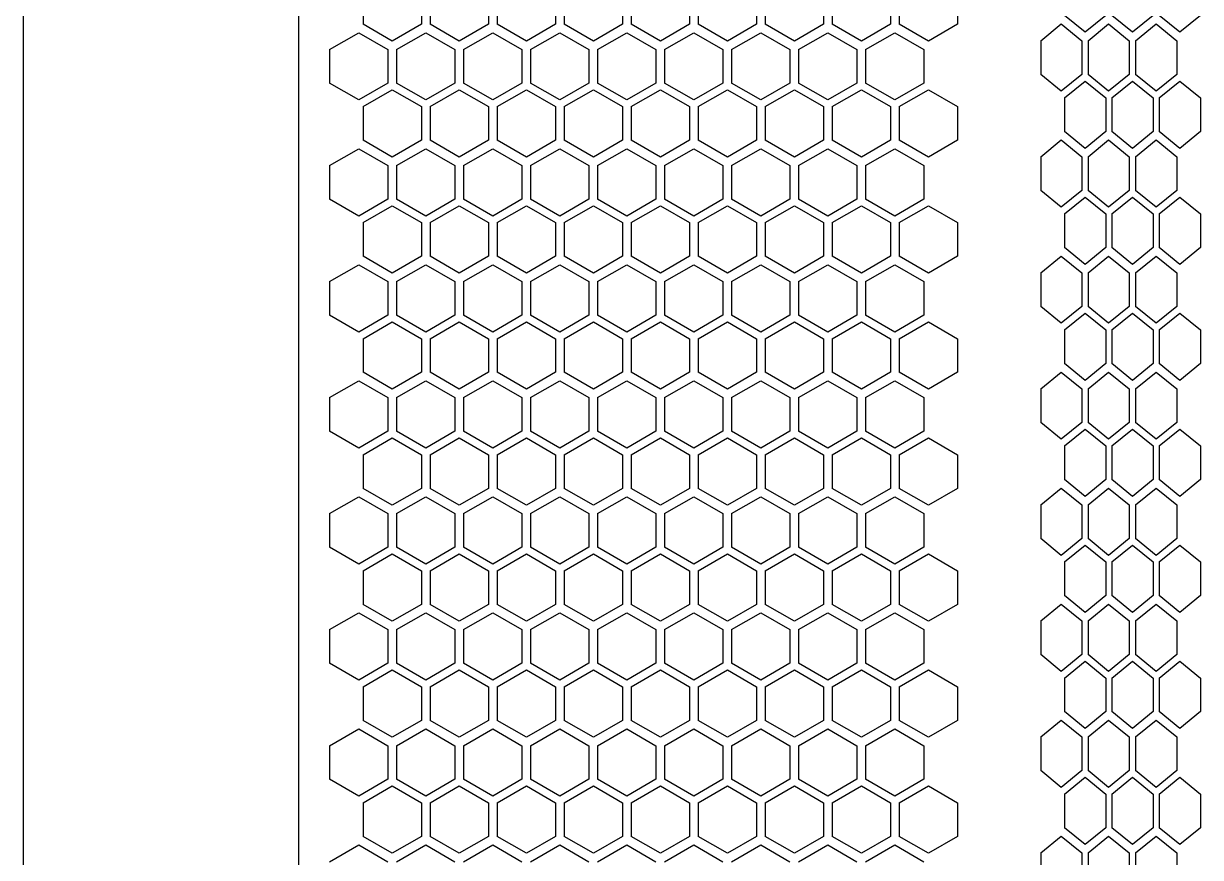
# Model space of a CAD drawing. Header units: millimetres. Extents: x 55614 to 110757, y -66981 to -47484.
# Drawn here: x 64007.6 to 64169.2, y -54743.8 to -54629.3 of the extents above; entities that cross this region are included whole.
import ezdxf

# ---------------------------------------------------------------- set-up
doc = ezdxf.new("R2010")
doc.units = ezdxf.units.MM
doc.layers.add('4215-0412-2_0', color=7, linetype='Continuous')
doc.layers.add('THICK', color=7, linetype='Continuous', lineweight=0)

# ---------------------------------------------------------------- blocks, each defined once
blk = doc.blocks.new('2-1725')
at = {"layer": '4215-0412-2_0', "color": 7, "linetype": 'Continuous'}
for p, q in [((-17041.32, -72057.27), (-17041.32, -71628.67)), ((-17079.12, -72054.27), (-17079.12, -71631.67)), ((-17032.49, -71704.5), (-17032.49, -71709.12)), ((-17024.49, -71704.5), (-17024.49, -71709.12)), ((-17023.29, -71704.5), (-17023.29, -71709.12)), ((-17015.29, -71704.5), (-17015.29, -71709.12)), ((-17014.09, -71704.5), (-17014.09, -71709.12)), ((-17006.09, -71704.5), (-17006.09, -71709.12)), ((-17004.89, -71704.5), (-17004.89, -71709.12)), ((-16996.89, -71704.5), (-16996.89, -71709.12)), ((-16995.69, -71704.5), (-16995.69, -71709.12)), ((-16987.69, -71704.5), (-16987.69, -71709.12)), ((-16986.49, -71704.5), (-16986.49, -71709.12)), ((-16978.49, -71704.5), (-16978.49, -71709.12)), ((-16977.29, -71704.5), (-16977.29, -71709.12)), ((-16969.29, -71704.5), (-16969.29, -71709.12)), ((-16968.09, -71704.5), (-16968.09, -71709.12)), ((-16960.09, -71704.5), (-16960.09, -71709.12)), ((-16958.89, -71704.5), (-16958.89, -71709.12)), ((-16950.89, -71704.5), (-16950.89, -71709.12)), ((-16933.38, -71710.23), (-16936.21, -71707.92)), ((-16930.55, -71707.92), (-16933.38, -71710.23)), ((-16926.87, -71710.23), (-16929.7, -71707.92)), ((-16924.04, -71707.92), (-16926.87, -71710.23)), ((-16920.37, -71710.23), (-16923.19, -71707.92)), ((-16917.54, -71707.92), (-16920.37, -71710.23)), ((-17037.11, -71712.59), (-17033.11, -71710.28)), ((-17033.11, -71710.28), (-17029.11, -71712.59)), ((-17028.49, -71711.43), (-17032.49, -71709.12)), ((-17024.49, -71709.12), (-17028.49, -71711.43)), ((-17027.91, -71712.59), (-17023.91, -71710.28)), ((-17023.91, -71710.28), (-17019.91, -71712.59)), ((-17019.29, -71711.43), (-17023.29, -71709.12)), ((-17015.29, -71709.12), (-17019.29, -71711.43)), ((-17018.71, -71712.59), (-17014.71, -71710.28)), ((-17014.71, -71710.28), (-17010.71, -71712.59)), ((-17010.09, -71711.43), (-17014.09, -71709.12)), ((-17006.09, -71709.12), (-17010.09, -71711.43)), ((-17009.51, -71712.59), (-17005.51, -71710.28)), ((-17005.51, -71710.28), (-17001.51, -71712.59)), ((-17000.89, -71711.43), (-17004.89, -71709.12)), ((-16996.89, -71709.12), (-17000.89, -71711.43)), ((-17000.31, -71712.59), (-16996.31, -71710.28)), ((-16996.31, -71710.28), (-16992.31, -71712.59)), ((-16991.69, -71711.43), (-16995.69, -71709.12)), ((-16987.69, -71709.12), (-16991.69, -71711.43)), ((-16991.11, -71712.59), (-16987.11, -71710.28)), ((-16987.11, -71710.28), (-16983.11, -71712.59)), ((-16982.49, -71711.43), (-16986.49, -71709.12)), ((-16978.49, -71709.12), (-16982.49, -71711.43)), ((-16981.91, -71712.59), (-16977.91, -71710.28)), ((-16977.91, -71710.28), (-16973.91, -71712.59)), ((-16973.29, -71711.43), (-16977.29, -71709.12)), ((-16969.29, -71709.12), (-16973.29, -71711.43)), ((-16972.71, -71712.59), (-16968.71, -71710.28)), ((-16968.71, -71710.28), (-16964.71, -71712.59)), ((-16964.09, -71711.43), (-16968.09, -71709.12)), ((-16960.09, -71709.12), (-16964.09, -71711.43)), ((-16963.51, -71712.59), (-16959.51, -71710.28)), ((-16959.51, -71710.28), (-16955.51, -71712.59)), ((-16954.89, -71711.43), (-16958.89, -71709.12)), ((-16950.89, -71709.12), (-16954.89, -71711.43)), ((-16939.47, -71711.39), (-16936.64, -71709.08)), ((-16936.64, -71709.08), (-16933.81, -71711.39)), ((-16932.97, -71711.39), (-16930.14, -71709.08)), ((-16930.14, -71709.08), (-16927.31, -71711.39)), ((-16926.46, -71711.39), (-16923.63, -71709.08)), ((-16923.63, -71709.08), (-16920.8, -71711.39)), ((-16939.47, -71711.39), (-16939.47, -71716.01)), ((-16933.81, -71711.39), (-16933.81, -71716.01)), ((-16932.97, -71711.39), (-16932.97, -71716.01)), ((-16927.31, -71711.39), (-16927.31, -71716.01)), ((-16926.46, -71711.39), (-16926.46, -71716.01)), ((-16920.8, -71711.39), (-16920.8, -71716.01)), ((-17037.11, -71712.59), (-17037.11, -71717.21)), ((-17029.11, -71712.59), (-17029.11, -71717.21)), ((-17027.91, -71712.59), (-17027.91, -71717.21)), ((-17019.91, -71712.59), (-17019.91, -71717.21)), ((-17018.71, -71712.59), (-17018.71, -71717.21)), ((-17010.71, -71712.59), (-17010.71, -71717.21)), ((-17009.51, -71712.59), (-17009.51, -71717.21)), ((-17001.51, -71712.59), (-17001.51, -71717.21)), ((-17000.31, -71712.59), (-17000.31, -71717.21)), ((-16992.31, -71712.59), (-16992.31, -71717.21)), ((-16991.11, -71712.59), (-16991.11, -71717.21)), ((-16983.11, -71712.59), (-16983.11, -71717.21)), ((-16981.91, -71712.59), (-16981.91, -71717.21)), ((-16973.91, -71712.59), (-16973.91, -71717.21)), ((-16972.71, -71712.59), (-16972.71, -71717.21)), ((-16964.71, -71712.59), (-16964.71, -71717.21)), ((-16963.51, -71712.59), (-16963.51, -71717.21)), ((-16955.51, -71712.59), (-16955.51, -71717.21)), ((-16936.64, -71718.32), (-16939.47, -71716.01)), ((-16933.81, -71716.01), (-16936.64, -71718.32)), ((-16936.21, -71719.23), (-16933.38, -71716.92)), ((-16933.38, -71716.92), (-16930.55, -71719.23)), ((-16930.14, -71718.32), (-16932.97, -71716.01)), ((-16927.31, -71716.01), (-16930.14, -71718.32)), ((-16929.7, -71719.23), (-16926.87, -71716.92)), ((-16926.87, -71716.92), (-16924.04, -71719.23)), ((-16923.63, -71718.32), (-16926.46, -71716.01)), ((-16920.8, -71716.01), (-16923.63, -71718.32)), ((-16923.19, -71719.23), (-16920.37, -71716.92)), ((-16920.37, -71716.92), (-16917.54, -71719.23)), ((-17033.11, -71719.52), (-17037.11, -71717.21)), ((-17029.11, -71717.21), (-17033.11, -71719.52)), ((-17032.49, -71720.43), (-17028.49, -71718.12)), ((-17028.49, -71718.12), (-17024.49, -71720.43)), ((-17023.91, -71719.52), (-17027.91, -71717.21)), ((-17019.91, -71717.21), (-17023.91, -71719.52)), ((-17023.29, -71720.43), (-17019.29, -71718.12)), ((-17019.29, -71718.12), (-17015.29, -71720.43)), ((-17014.71, -71719.52), (-17018.71, -71717.21)), ((-17010.71, -71717.21), (-17014.71, -71719.52)), ((-17014.09, -71720.43), (-17010.09, -71718.12)), ((-17010.09, -71718.12), (-17006.09, -71720.43)), ((-17005.51, -71719.52), (-17009.51, -71717.21)), ((-17001.51, -71717.21), (-17005.51, -71719.52)), ((-17004.89, -71720.43), (-17000.89, -71718.12)), ((-17000.89, -71718.12), (-16996.89, -71720.43)), ((-16996.31, -71719.52), (-17000.31, -71717.21)), ((-16992.31, -71717.21), (-16996.31, -71719.52)), ((-16995.69, -71720.43), (-16991.69, -71718.12)), ((-16991.69, -71718.12), (-16987.69, -71720.43)), ((-16987.11, -71719.52), (-16991.11, -71717.21)), ((-16983.11, -71717.21), (-16987.11, -71719.52)), ((-16986.49, -71720.43), (-16982.49, -71718.12)), ((-16982.49, -71718.12), (-16978.49, -71720.43)), ((-16977.91, -71719.52), (-16981.91, -71717.21)), ((-16973.91, -71717.21), (-16977.91, -71719.52)), ((-16977.29, -71720.43), (-16973.29, -71718.12)), ((-16973.29, -71718.12), (-16969.29, -71720.43)), ((-16968.71, -71719.52), (-16972.71, -71717.21)), ((-16964.71, -71717.21), (-16968.71, -71719.52)), ((-16968.09, -71720.43), (-16964.09, -71718.12)), ((-16964.09, -71718.12), (-16960.09, -71720.43)), ((-16959.51, -71719.52), (-16963.51, -71717.21)), ((-16955.51, -71717.21), (-16959.51, -71719.52)), ((-16958.89, -71720.43), (-16954.89, -71718.12)), ((-16954.89, -71718.12), (-16950.89, -71720.43)), ((-16936.21, -71719.23), (-16936.21, -71723.85)), ((-16930.55, -71719.23), (-16930.55, -71723.85)), ((-16929.7, -71719.23), (-16929.7, -71723.85)), ((-16924.04, -71719.23), (-16924.04, -71723.85)), ((-16923.19, -71719.23), (-16923.19, -71723.85)), ((-16917.54, -71719.23), (-16917.54, -71723.85)), ((-17032.49, -71720.43), (-17032.49, -71725.05)), ((-17024.49, -71720.43), (-17024.49, -71725.05)), ((-17023.29, -71720.43), (-17023.29, -71725.05)), ((-17015.29, -71720.43), (-17015.29, -71725.05)), ((-17014.09, -71720.43), (-17014.09, -71725.05)), ((-17006.09, -71720.43), (-17006.09, -71725.05)), ((-17004.89, -71720.43), (-17004.89, -71725.05)), ((-16996.89, -71720.43), (-16996.89, -71725.05)), ((-16995.69, -71720.43), (-16995.69, -71725.05)), ((-16987.69, -71720.43), (-16987.69, -71725.05)), ((-16986.49, -71720.43), (-16986.49, -71725.05)), ((-16978.49, -71720.43), (-16978.49, -71725.05)), ((-16977.29, -71720.43), (-16977.29, -71725.05)), ((-16969.29, -71720.43), (-16969.29, -71725.05)), ((-16968.09, -71720.43), (-16968.09, -71725.05)), ((-16960.09, -71720.43), (-16960.09, -71725.05)), ((-16958.89, -71720.43), (-16958.89, -71725.05)), ((-16950.89, -71720.43), (-16950.89, -71725.05)), ((-17028.49, -71727.36), (-17032.49, -71725.05)), ((-17024.49, -71725.05), (-17028.49, -71727.36)), ((-17019.29, -71727.36), (-17023.29, -71725.05)), ((-17015.29, -71725.05), (-17019.29, -71727.36)), ((-17010.09, -71727.36), (-17014.09, -71725.05)), ((-17006.09, -71725.05), (-17010.09, -71727.36)), ((-17000.89, -71727.36), (-17004.89, -71725.05)), ((-16996.89, -71725.05), (-17000.89, -71727.36)), ((-16991.69, -71727.36), (-16995.69, -71725.05)), ((-16987.69, -71725.05), (-16991.69, -71727.36)), ((-16982.49, -71727.36), (-16986.49, -71725.05)), ((-16978.49, -71725.05), (-16982.49, -71727.36)), ((-16973.29, -71727.36), (-16977.29, -71725.05)), ((-16969.29, -71725.05), (-16973.29, -71727.36)), ((-16964.09, -71727.36), (-16968.09, -71725.05)), ((-16960.09, -71725.05), (-16964.09, -71727.36)), ((-16954.89, -71727.36), (-16958.89, -71725.05)), ((-16950.89, -71725.05), (-16954.89, -71727.36)), ((-16939.47, -71727.32), (-16936.64, -71725.01)), ((-16936.64, -71725.01), (-16933.81, -71727.32)), ((-16933.38, -71726.16), (-16936.21, -71723.85)), ((-16930.55, -71723.85), (-16933.38, -71726.16)), ((-16932.97, -71727.32), (-16930.14, -71725.01)), ((-16930.14, -71725.01), (-16927.31, -71727.32)), ((-16926.87, -71726.16), (-16929.7, -71723.85)), ((-16924.04, -71723.85), (-16926.87, -71726.16)), ((-16926.46, -71727.32), (-16923.63, -71725.01)), ((-16923.63, -71725.01), (-16920.8, -71727.32)), ((-16920.37, -71726.16), (-16923.19, -71723.85)), ((-16917.54, -71723.85), (-16920.37, -71726.16)), ((-17037.11, -71728.52), (-17033.11, -71726.21)), ((-17033.11, -71726.21), (-17029.11, -71728.52)), ((-17027.91, -71728.52), (-17023.91, -71726.21)), ((-17023.91, -71726.21), (-17019.91, -71728.52)), ((-17018.71, -71728.52), (-17014.71, -71726.21)), ((-17014.71, -71726.21), (-17010.71, -71728.52)), ((-17009.51, -71728.52), (-17005.51, -71726.21)), ((-17005.51, -71726.21), (-17001.51, -71728.52)), ((-17000.31, -71728.52), (-16996.31, -71726.21)), ((-16996.31, -71726.21), (-16992.31, -71728.52)), ((-16991.11, -71728.52), (-16987.11, -71726.21)), ((-16987.11, -71726.21), (-16983.11, -71728.52)), ((-16981.91, -71728.52), (-16977.91, -71726.21)), ((-16977.91, -71726.21), (-16973.91, -71728.52)), ((-16972.71, -71728.52), (-16968.71, -71726.21)), ((-16968.71, -71726.21), (-16964.71, -71728.52)), ((-16963.51, -71728.52), (-16959.51, -71726.21)), ((-16959.51, -71726.21), (-16955.51, -71728.52)), ((-16939.47, -71727.32), (-16939.47, -71731.94)), ((-16933.81, -71727.32), (-16933.81, -71731.94)), ((-16932.97, -71727.32), (-16932.97, -71731.94)), ((-16927.31, -71727.32), (-16927.31, -71731.94)), ((-16926.46, -71727.32), (-16926.46, -71731.94)), ((-16920.8, -71727.32), (-16920.8, -71731.94)), ((-17037.11, -71728.52), (-17037.11, -71733.14)), ((-17029.11, -71728.52), (-17029.11, -71733.14)), ((-17027.91, -71728.52), (-17027.91, -71733.14)), ((-17019.91, -71728.52), (-17019.91, -71733.14)), ((-17018.71, -71728.52), (-17018.71, -71733.14)), ((-17010.71, -71728.52), (-17010.71, -71733.14)), ((-17009.51, -71728.52), (-17009.51, -71733.14)), ((-17001.51, -71728.52), (-17001.51, -71733.14)), ((-17000.31, -71728.52), (-17000.31, -71733.14)), ((-16992.31, -71728.52), (-16992.31, -71733.14)), ((-16991.11, -71728.52), (-16991.11, -71733.14)), ((-16983.11, -71728.52), (-16983.11, -71733.14)), ((-16981.91, -71728.52), (-16981.91, -71733.14)), ((-16973.91, -71728.52), (-16973.91, -71733.14)), ((-16972.71, -71728.52), (-16972.71, -71733.14)), ((-16964.71, -71728.52), (-16964.71, -71733.14)), ((-16963.51, -71728.52), (-16963.51, -71733.14)), ((-16955.51, -71728.52), (-16955.51, -71733.14)), ((-17033.11, -71735.45), (-17037.11, -71733.14)), ((-17029.11, -71733.14), (-17033.11, -71735.45)), ((-17023.91, -71735.45), (-17027.91, -71733.14)), ((-17019.91, -71733.14), (-17023.91, -71735.45)), ((-17014.71, -71735.45), (-17018.71, -71733.14)), ((-17010.71, -71733.14), (-17014.71, -71735.45)), ((-17005.51, -71735.45), (-17009.51, -71733.14)), ((-17001.51, -71733.14), (-17005.51, -71735.45)), ((-16996.31, -71735.45), (-17000.31, -71733.14)), ((-16992.31, -71733.14), (-16996.31, -71735.45)), ((-16987.11, -71735.45), (-16991.11, -71733.14)), ((-16983.11, -71733.14), (-16987.11, -71735.45)), ((-16977.91, -71735.45), (-16981.91, -71733.14)), ((-16973.91, -71733.14), (-16977.91, -71735.45)), ((-16968.71, -71735.45), (-16972.71, -71733.14)), ((-16964.71, -71733.14), (-16968.71, -71735.45)), ((-16959.51, -71735.45), (-16963.51, -71733.14)), ((-16955.51, -71733.14), (-16959.51, -71735.45)), ((-16936.64, -71734.25), (-16939.47, -71731.94)), ((-16933.81, -71731.94), (-16936.64, -71734.25)), ((-16936.21, -71735.16), (-16933.38, -71732.85)), ((-16933.38, -71732.85), (-16930.55, -71735.16)), ((-16930.14, -71734.25), (-16932.97, -71731.94)), ((-16927.31, -71731.94), (-16930.14, -71734.25)), ((-16929.7, -71735.16), (-16926.87, -71732.85)), ((-16926.87, -71732.85), (-16924.04, -71735.16)), ((-16923.63, -71734.25), (-16926.46, -71731.94)), ((-16920.8, -71731.94), (-16923.63, -71734.25)), ((-16923.19, -71735.16), (-16920.37, -71732.85)), ((-16920.37, -71732.85), (-16917.54, -71735.16)), ((-17032.49, -71736.36), (-17028.49, -71734.05)), ((-17028.49, -71734.05), (-17024.49, -71736.36)), ((-17023.29, -71736.36), (-17019.29, -71734.05)), ((-17019.29, -71734.05), (-17015.29, -71736.36)), ((-17014.09, -71736.36), (-17010.09, -71734.05)), ((-17010.09, -71734.05), (-17006.09, -71736.36)), ((-17004.89, -71736.36), (-17000.89, -71734.05)), ((-17000.89, -71734.05), (-16996.89, -71736.36)), ((-16995.69, -71736.36), (-16991.69, -71734.05)), ((-16991.69, -71734.05), (-16987.69, -71736.36)), ((-16986.49, -71736.36), (-16982.49, -71734.05)), ((-16982.49, -71734.05), (-16978.49, -71736.36)), ((-16977.29, -71736.36), (-16973.29, -71734.05)), ((-16973.29, -71734.05), (-16969.29, -71736.36)), ((-16968.09, -71736.36), (-16964.09, -71734.05)), ((-16964.09, -71734.05), (-16960.09, -71736.36)), ((-16958.89, -71736.36), (-16954.89, -71734.05)), ((-16954.89, -71734.05), (-16950.89, -71736.36)), ((-17032.49, -71736.36), (-17032.49, -71740.98)), ((-17024.49, -71736.36), (-17024.49, -71740.98)), ((-17023.29, -71736.36), (-17023.29, -71740.98)), ((-17015.29, -71736.36), (-17015.29, -71740.98)), ((-17014.09, -71736.36), (-17014.09, -71740.98)), ((-17006.09, -71736.36), (-17006.09, -71740.98)), ((-17004.89, -71736.36), (-17004.89, -71740.98)), ((-16996.89, -71736.36), (-16996.89, -71740.98)), ((-16995.69, -71736.36), (-16995.69, -71740.98)), ((-16987.69, -71736.36), (-16987.69, -71740.98)), ((-16986.49, -71736.36), (-16986.49, -71740.98)), ((-16978.49, -71736.36), (-16978.49, -71740.98)), ((-16977.29, -71736.36), (-16977.29, -71740.98)), ((-16969.29, -71736.36), (-16969.29, -71740.98)), ((-16968.09, -71736.36), (-16968.09, -71740.98)), ((-16960.09, -71736.36), (-16960.09, -71740.98)), ((-16958.89, -71736.36), (-16958.89, -71740.98)), ((-16950.89, -71736.36), (-16950.89, -71740.98)), ((-16936.21, -71735.16), (-16936.21, -71739.78)), ((-16930.55, -71735.16), (-16930.55, -71739.78)), ((-16929.7, -71735.16), (-16929.7, -71739.78)), ((-16924.04, -71735.16), (-16924.04, -71739.78)), ((-16923.19, -71735.16), (-16923.19, -71739.78)), ((-16917.54, -71735.16), (-16917.54, -71739.78)), ((-17028.49, -71743.29), (-17032.49, -71740.98)), ((-17024.49, -71740.98), (-17028.49, -71743.29)), ((-17019.29, -71743.29), (-17023.29, -71740.98)), ((-17015.29, -71740.98), (-17019.29, -71743.29)), ((-17010.09, -71743.29), (-17014.09, -71740.98)), ((-17006.09, -71740.98), (-17010.09, -71743.29)), ((-17000.89, -71743.29), (-17004.89, -71740.98)), ((-16996.89, -71740.98), (-17000.89, -71743.29)), ((-16991.69, -71743.29), (-16995.69, -71740.98)), ((-16987.69, -71740.98), (-16991.69, -71743.29)), ((-16982.49, -71743.29), (-16986.49, -71740.98)), ((-16978.49, -71740.98), (-16982.49, -71743.29)), ((-16973.29, -71743.29), (-16977.29, -71740.98)), ((-16969.29, -71740.98), (-16973.29, -71743.29)), ((-16964.09, -71743.29), (-16968.09, -71740.98)), ((-16960.09, -71740.98), (-16964.09, -71743.29)), ((-16954.89, -71743.29), (-16958.89, -71740.98)), ((-16950.89, -71740.98), (-16954.89, -71743.29)), ((-16939.47, -71743.25), (-16936.64, -71740.94)), ((-16936.64, -71740.94), (-16933.81, -71743.25)), ((-16933.38, -71742.09), (-16936.21, -71739.78)), ((-16930.55, -71739.78), (-16933.38, -71742.09)), ((-16932.97, -71743.25), (-16930.14, -71740.94)), ((-16930.14, -71740.94), (-16927.31, -71743.25)), ((-16926.87, -71742.09), (-16929.7, -71739.78)), ((-16924.04, -71739.78), (-16926.87, -71742.09)), ((-16926.46, -71743.25), (-16923.63, -71740.94)), ((-16923.63, -71740.94), (-16920.8, -71743.25)), ((-16920.37, -71742.09), (-16923.19, -71739.78)), ((-16917.54, -71739.78), (-16920.37, -71742.09)), ((-17037.11, -71744.45), (-17033.11, -71742.14)), ((-17033.11, -71742.14), (-17029.11, -71744.45)), ((-17027.91, -71744.45), (-17023.91, -71742.14)), ((-17023.91, -71742.14), (-17019.91, -71744.45)), ((-17018.71, -71744.45), (-17014.71, -71742.14)), ((-17014.71, -71742.14), (-17010.71, -71744.45)), ((-17009.51, -71744.45), (-17005.51, -71742.14)), ((-17005.51, -71742.14), (-17001.51, -71744.45)), ((-17000.31, -71744.45), (-16996.31, -71742.14)), ((-16996.31, -71742.14), (-16992.31, -71744.45)), ((-16991.11, -71744.45), (-16987.11, -71742.14)), ((-16987.11, -71742.14), (-16983.11, -71744.45)), ((-16981.91, -71744.45), (-16977.91, -71742.14)), ((-16977.91, -71742.14), (-16973.91, -71744.45)), ((-16972.71, -71744.45), (-16968.71, -71742.14)), ((-16968.71, -71742.14), (-16964.71, -71744.45)), ((-16963.51, -71744.45), (-16959.51, -71742.14)), ((-16959.51, -71742.14), (-16955.51, -71744.45)), ((-17037.11, -71744.45), (-17037.11, -71749.07)), ((-17029.11, -71744.45), (-17029.11, -71749.07)), ((-17027.91, -71744.45), (-17027.91, -71749.07)), ((-17019.91, -71744.45), (-17019.91, -71749.07)), ((-17018.71, -71744.45), (-17018.71, -71749.07)), ((-17010.71, -71744.45), (-17010.71, -71749.07)), ((-17009.51, -71744.45), (-17009.51, -71749.07)), ((-17001.51, -71744.45), (-17001.51, -71749.07)), ((-17000.31, -71744.45), (-17000.31, -71749.07)), ((-16992.31, -71744.45), (-16992.31, -71749.07)), ((-16991.11, -71744.45), (-16991.11, -71749.07)), ((-16983.11, -71744.45), (-16983.11, -71749.07)), ((-16981.91, -71744.45), (-16981.91, -71749.07)), ((-16973.91, -71744.45), (-16973.91, -71749.07)), ((-16972.71, -71744.45), (-16972.71, -71749.07)), ((-16964.71, -71744.45), (-16964.71, -71749.07)), ((-16963.51, -71744.45), (-16963.51, -71749.07)), ((-16955.51, -71744.45), (-16955.51, -71749.07)), ((-16939.47, -71743.25), (-16939.47, -71747.87)), ((-16933.81, -71743.25), (-16933.81, -71747.87)), ((-16932.97, -71743.25), (-16932.97, -71747.87)), ((-16927.31, -71743.25), (-16927.31, -71747.87)), ((-16926.46, -71743.25), (-16926.46, -71747.87)), ((-16920.8, -71743.25), (-16920.8, -71747.87)), ((-17033.11, -71751.38), (-17037.11, -71749.07)), ((-17029.11, -71749.07), (-17033.11, -71751.38)), ((-17023.91, -71751.38), (-17027.91, -71749.07)), ((-17019.91, -71749.07), (-17023.91, -71751.38)), ((-17014.71, -71751.38), (-17018.71, -71749.07)), ((-17010.71, -71749.07), (-17014.71, -71751.38)), ((-17005.51, -71751.38), (-17009.51, -71749.07)), ((-17001.51, -71749.07), (-17005.51, -71751.38)), ((-16996.31, -71751.38), (-17000.31, -71749.07)), ((-16992.31, -71749.07), (-16996.31, -71751.38)), ((-16987.11, -71751.38), (-16991.11, -71749.07)), ((-16983.11, -71749.07), (-16987.11, -71751.38)), ((-16977.91, -71751.38), (-16981.91, -71749.07)), ((-16973.91, -71749.07), (-16977.91, -71751.38)), ((-16968.71, -71751.38), (-16972.71, -71749.07)), ((-16964.71, -71749.07), (-16968.71, -71751.38)), ((-16959.51, -71751.38), (-16963.51, -71749.07)), ((-16955.51, -71749.07), (-16959.51, -71751.38)), ((-16936.64, -71750.18), (-16939.47, -71747.87)), ((-16933.81, -71747.87), (-16936.64, -71750.18)), ((-16936.21, -71751.09), (-16933.38, -71748.78)), ((-16933.38, -71748.78), (-16930.55, -71751.09)), ((-16930.14, -71750.18), (-16932.97, -71747.87)), ((-16927.31, -71747.87), (-16930.14, -71750.18)), ((-16929.7, -71751.09), (-16926.87, -71748.78)), ((-16926.87, -71748.78), (-16924.04, -71751.09)), ((-16923.63, -71750.18), (-16926.46, -71747.87)), ((-16920.8, -71747.87), (-16923.63, -71750.18)), ((-16923.19, -71751.09), (-16920.37, -71748.78)), ((-16920.37, -71748.78), (-16917.54, -71751.09)), ((-17032.49, -71752.29), (-17028.49, -71749.98)), ((-17028.49, -71749.98), (-17024.49, -71752.29)), ((-17023.29, -71752.29), (-17019.29, -71749.98)), ((-17019.29, -71749.98), (-17015.29, -71752.29)), ((-17014.09, -71752.29), (-17010.09, -71749.98)), ((-17010.09, -71749.98), (-17006.09, -71752.29)), ((-17004.89, -71752.29), (-17000.89, -71749.98)), ((-17000.89, -71749.98), (-16996.89, -71752.29)), ((-16995.69, -71752.29), (-16991.69, -71749.98)), ((-16991.69, -71749.98), (-16987.69, -71752.29)), ((-16986.49, -71752.29), (-16982.49, -71749.98)), ((-16982.49, -71749.98), (-16978.49, -71752.29)), ((-16977.29, -71752.29), (-16973.29, -71749.98)), ((-16973.29, -71749.98), (-16969.29, -71752.29)), ((-16968.09, -71752.29), (-16964.09, -71749.98)), ((-16964.09, -71749.98), (-16960.09, -71752.29)), ((-16958.89, -71752.29), (-16954.89, -71749.98)), ((-16954.89, -71749.98), (-16950.89, -71752.29)), ((-17032.49, -71752.29), (-17032.49, -71756.91)), ((-17024.49, -71752.29), (-17024.49, -71756.91)), ((-17023.29, -71752.29), (-17023.29, -71756.91)), ((-17015.29, -71752.29), (-17015.29, -71756.91)), ((-17014.09, -71752.29), (-17014.09, -71756.91)), ((-17006.09, -71752.29), (-17006.09, -71756.91)), ((-17004.89, -71752.29), (-17004.89, -71756.91)), ((-16996.89, -71752.29), (-16996.89, -71756.91)), ((-16995.69, -71752.29), (-16995.69, -71756.91)), ((-16987.69, -71752.29), (-16987.69, -71756.91)), ((-16986.49, -71752.29), (-16986.49, -71756.91)), ((-16978.49, -71752.29), (-16978.49, -71756.91)), ((-16977.29, -71752.29), (-16977.29, -71756.91)), ((-16969.29, -71752.29), (-16969.29, -71756.91)), ((-16968.09, -71752.29), (-16968.09, -71756.91)), ((-16960.09, -71752.29), (-16960.09, -71756.91)), ((-16958.89, -71752.29), (-16958.89, -71756.91)), ((-16950.89, -71752.29), (-16950.89, -71756.91)), ((-16936.21, -71751.09), (-16936.21, -71755.71)), ((-16930.55, -71751.09), (-16930.55, -71755.71)), ((-16929.7, -71751.09), (-16929.7, -71755.71)), ((-16924.04, -71751.09), (-16924.04, -71755.71)), ((-16923.19, -71751.09), (-16923.19, -71755.71)), ((-16917.54, -71751.09), (-16917.54, -71755.71)), ((-16933.38, -71758.02), (-16936.21, -71755.71)), ((-16930.55, -71755.71), (-16933.38, -71758.02)), ((-16926.87, -71758.02), (-16929.7, -71755.71)), ((-16924.04, -71755.71), (-16926.87, -71758.02)), ((-16920.37, -71758.02), (-16923.19, -71755.71)), ((-16917.54, -71755.71), (-16920.37, -71758.02)), ((-17028.49, -71759.22), (-17032.49, -71756.91)), ((-17024.49, -71756.91), (-17028.49, -71759.22)), ((-17019.29, -71759.22), (-17023.29, -71756.91)), ((-17015.29, -71756.91), (-17019.29, -71759.22)), ((-17010.09, -71759.22), (-17014.09, -71756.91)), ((-17006.09, -71756.91), (-17010.09, -71759.22)), ((-17000.89, -71759.22), (-17004.89, -71756.91)), ((-16996.89, -71756.91), (-17000.89, -71759.22)), ((-16991.69, -71759.22), (-16995.69, -71756.91)), ((-16987.69, -71756.91), (-16991.69, -71759.22)), ((-16982.49, -71759.22), (-16986.49, -71756.91)), ((-16978.49, -71756.91), (-16982.49, -71759.22)), ((-16973.29, -71759.22), (-16977.29, -71756.91)), ((-16969.29, -71756.91), (-16973.29, -71759.22)), ((-16964.09, -71759.22), (-16968.09, -71756.91)), ((-16960.09, -71756.91), (-16964.09, -71759.22)), ((-16954.89, -71759.22), (-16958.89, -71756.91)), ((-16950.89, -71756.91), (-16954.89, -71759.22)), ((-16939.47, -71759.18), (-16936.64, -71756.87)), ((-16936.64, -71756.87), (-16933.81, -71759.18)), ((-16932.97, -71759.18), (-16930.14, -71756.87)), ((-16930.14, -71756.87), (-16927.31, -71759.18)), ((-16926.46, -71759.18), (-16923.63, -71756.87)), ((-16923.63, -71756.87), (-16920.8, -71759.18)), ((-17037.11, -71760.38), (-17033.11, -71758.07)), ((-17033.11, -71758.07), (-17029.11, -71760.38)), ((-17027.91, -71760.38), (-17023.91, -71758.07)), ((-17023.91, -71758.07), (-17019.91, -71760.38)), ((-17018.71, -71760.38), (-17014.71, -71758.07)), ((-17014.71, -71758.07), (-17010.71, -71760.38)), ((-17009.51, -71760.38), (-17005.51, -71758.07)), ((-17005.51, -71758.07), (-17001.51, -71760.38)), ((-17000.31, -71760.38), (-16996.31, -71758.07)), ((-16996.31, -71758.07), (-16992.31, -71760.38)), ((-16991.11, -71760.38), (-16987.11, -71758.07)), ((-16987.11, -71758.07), (-16983.11, -71760.38)), ((-16981.91, -71760.38), (-16977.91, -71758.07)), ((-16977.91, -71758.07), (-16973.91, -71760.38)), ((-16972.71, -71760.38), (-16968.71, -71758.07)), ((-16968.71, -71758.07), (-16964.71, -71760.38)), ((-16963.51, -71760.38), (-16959.51, -71758.07)), ((-16959.51, -71758.07), (-16955.51, -71760.38)), ((-17037.11, -71760.38), (-17037.11, -71765)), ((-17029.11, -71760.38), (-17029.11, -71765)), ((-17027.91, -71760.38), (-17027.91, -71765)), ((-17019.91, -71760.38), (-17019.91, -71765)), ((-17018.71, -71760.38), (-17018.71, -71765)), ((-17010.71, -71760.38), (-17010.71, -71765)), ((-17009.51, -71760.38), (-17009.51, -71765)), ((-17001.51, -71760.38), (-17001.51, -71765)), ((-17000.31, -71760.38), (-17000.31, -71765)), ((-16992.31, -71760.38), (-16992.31, -71765)), ((-16991.11, -71760.38), (-16991.11, -71765)), ((-16983.11, -71760.38), (-16983.11, -71765)), ((-16981.91, -71760.38), (-16981.91, -71765)), ((-16973.91, -71760.38), (-16973.91, -71765)), ((-16972.71, -71760.38), (-16972.71, -71765)), ((-16964.71, -71760.38), (-16964.71, -71765)), ((-16963.51, -71760.38), (-16963.51, -71765)), ((-16955.51, -71760.38), (-16955.51, -71765)), ((-16939.47, -71759.18), (-16939.47, -71763.8)), ((-16933.81, -71759.18), (-16933.81, -71763.8)), ((-16932.97, -71759.18), (-16932.97, -71763.8)), ((-16927.31, -71759.18), (-16927.31, -71763.8)), ((-16926.46, -71759.18), (-16926.46, -71763.8)), ((-16920.8, -71759.18), (-16920.8, -71763.8)), ((-16936.64, -71766.11), (-16939.47, -71763.8)), ((-16933.81, -71763.8), (-16936.64, -71766.11)), ((-16930.14, -71766.11), (-16932.97, -71763.8)), ((-16927.31, -71763.8), (-16930.14, -71766.11)), ((-16923.63, -71766.11), (-16926.46, -71763.8)), ((-16920.8, -71763.8), (-16923.63, -71766.11)), ((-17033.11, -71767.31), (-17037.11, -71765)), ((-17029.11, -71765), (-17033.11, -71767.31)), ((-17023.91, -71767.31), (-17027.91, -71765)), ((-17019.91, -71765), (-17023.91, -71767.31)), ((-17014.71, -71767.31), (-17018.71, -71765)), ((-17010.71, -71765), (-17014.71, -71767.31)), ((-17005.51, -71767.31), (-17009.51, -71765)), ((-17001.51, -71765), (-17005.51, -71767.31)), ((-16996.31, -71767.31), (-17000.31, -71765)), ((-16992.31, -71765), (-16996.31, -71767.31)), ((-16987.11, -71767.31), (-16991.11, -71765)), ((-16983.11, -71765), (-16987.11, -71767.31)), ((-16977.91, -71767.31), (-16981.91, -71765)), ((-16973.91, -71765), (-16977.91, -71767.31)), ((-16968.71, -71767.31), (-16972.71, -71765)), ((-16964.71, -71765), (-16968.71, -71767.31)), ((-16959.51, -71767.31), (-16963.51, -71765)), ((-16955.51, -71765), (-16959.51, -71767.31)), ((-16936.21, -71767.02), (-16933.38, -71764.71)), ((-16933.38, -71764.71), (-16930.55, -71767.02)), ((-16929.7, -71767.02), (-16926.87, -71764.71)), ((-16926.87, -71764.71), (-16924.04, -71767.02)), ((-16923.19, -71767.02), (-16920.37, -71764.71)), ((-16920.37, -71764.71), (-16917.54, -71767.02)), ((-17032.49, -71768.22), (-17028.49, -71765.91)), ((-17028.49, -71765.91), (-17024.49, -71768.22)), ((-17023.29, -71768.22), (-17019.29, -71765.91)), ((-17019.29, -71765.91), (-17015.29, -71768.22)), ((-17014.09, -71768.22), (-17010.09, -71765.91)), ((-17010.09, -71765.91), (-17006.09, -71768.22)), ((-17004.89, -71768.22), (-17000.89, -71765.91)), ((-17000.89, -71765.91), (-16996.89, -71768.22)), ((-16995.69, -71768.22), (-16991.69, -71765.91)), ((-16991.69, -71765.91), (-16987.69, -71768.22)), ((-16986.49, -71768.22), (-16982.49, -71765.91)), ((-16982.49, -71765.91), (-16978.49, -71768.22)), ((-16977.29, -71768.22), (-16973.29, -71765.91)), ((-16973.29, -71765.91), (-16969.29, -71768.22)), ((-16968.09, -71768.22), (-16964.09, -71765.91)), ((-16964.09, -71765.91), (-16960.09, -71768.22)), ((-16958.89, -71768.22), (-16954.89, -71765.91)), ((-16954.89, -71765.91), (-16950.89, -71768.22)), ((-16936.21, -71767.02), (-16936.21, -71771.64)), ((-16930.55, -71767.02), (-16930.55, -71771.64)), ((-16929.7, -71767.02), (-16929.7, -71771.64)), ((-16924.04, -71767.02), (-16924.04, -71771.64)), ((-16923.19, -71767.02), (-16923.19, -71771.64)), ((-16917.54, -71767.02), (-16917.54, -71771.64)), ((-17032.49, -71768.22), (-17032.49, -71772.84)), ((-17024.49, -71768.22), (-17024.49, -71772.84)), ((-17023.29, -71768.22), (-17023.29, -71772.84)), ((-17015.29, -71768.22), (-17015.29, -71772.84)), ((-17014.09, -71768.22), (-17014.09, -71772.84)), ((-17006.09, -71768.22), (-17006.09, -71772.84)), ((-17004.89, -71768.22), (-17004.89, -71772.84)), ((-16996.89, -71768.22), (-16996.89, -71772.84)), ((-16995.69, -71768.22), (-16995.69, -71772.84)), ((-16987.69, -71768.22), (-16987.69, -71772.84)), ((-16986.49, -71768.22), (-16986.49, -71772.84)), ((-16978.49, -71768.22), (-16978.49, -71772.84)), ((-16977.29, -71768.22), (-16977.29, -71772.84)), ((-16969.29, -71768.22), (-16969.29, -71772.84)), ((-16968.09, -71768.22), (-16968.09, -71772.84)), ((-16960.09, -71768.22), (-16960.09, -71772.84)), ((-16958.89, -71768.22), (-16958.89, -71772.84)), ((-16950.89, -71768.22), (-16950.89, -71772.84)), ((-16933.38, -71773.95), (-16936.21, -71771.64)), ((-16930.55, -71771.64), (-16933.38, -71773.95)), ((-16926.87, -71773.95), (-16929.7, -71771.64)), ((-16924.04, -71771.64), (-16926.87, -71773.95)), ((-16920.37, -71773.95), (-16923.19, -71771.64)), ((-16917.54, -71771.64), (-16920.37, -71773.95)), ((-17028.49, -71775.15), (-17032.49, -71772.84)), ((-17024.49, -71772.84), (-17028.49, -71775.15)), ((-17019.29, -71775.15), (-17023.29, -71772.84)), ((-17015.29, -71772.84), (-17019.29, -71775.15)), ((-17010.09, -71775.15), (-17014.09, -71772.84)), ((-17006.09, -71772.84), (-17010.09, -71775.15)), ((-17000.89, -71775.15), (-17004.89, -71772.84)), ((-16996.89, -71772.84), (-17000.89, -71775.15)), ((-16991.69, -71775.15), (-16995.69, -71772.84)), ((-16987.69, -71772.84), (-16991.69, -71775.15)), ((-16982.49, -71775.15), (-16986.49, -71772.84)), ((-16978.49, -71772.84), (-16982.49, -71775.15)), ((-16973.29, -71775.15), (-16977.29, -71772.84)), ((-16969.29, -71772.84), (-16973.29, -71775.15)), ((-16964.09, -71775.15), (-16968.09, -71772.84)), ((-16960.09, -71772.84), (-16964.09, -71775.15)), ((-16954.89, -71775.15), (-16958.89, -71772.84)), ((-16950.89, -71772.84), (-16954.89, -71775.15)), ((-16939.47, -71775.11), (-16936.64, -71772.8)), ((-16936.64, -71772.8), (-16933.81, -71775.11)), ((-16932.97, -71775.11), (-16930.14, -71772.8)), ((-16930.14, -71772.8), (-16927.31, -71775.11)), ((-16926.46, -71775.11), (-16923.63, -71772.8)), ((-16923.63, -71772.8), (-16920.8, -71775.11)), ((-17037.11, -71776.31), (-17033.11, -71774)), ((-17033.11, -71774), (-17029.11, -71776.31)), ((-17027.91, -71776.31), (-17023.91, -71774)), ((-17023.91, -71774), (-17019.91, -71776.31)), ((-17018.71, -71776.31), (-17014.71, -71774)), ((-17014.71, -71774), (-17010.71, -71776.31)), ((-17009.51, -71776.31), (-17005.51, -71774)), ((-17005.51, -71774), (-17001.51, -71776.31)), ((-17000.31, -71776.31), (-16996.31, -71774)), ((-16996.31, -71774), (-16992.31, -71776.31)), ((-16991.11, -71776.31), (-16987.11, -71774)), ((-16987.11, -71774), (-16983.11, -71776.31)), ((-16981.91, -71776.31), (-16977.91, -71774)), ((-16977.91, -71774), (-16973.91, -71776.31)), ((-16972.71, -71776.31), (-16968.71, -71774)), ((-16968.71, -71774), (-16964.71, -71776.31)), ((-16963.51, -71776.31), (-16959.51, -71774)), ((-16959.51, -71774), (-16955.51, -71776.31)), ((-16939.47, -71775.11), (-16939.47, -71779.73)), ((-16933.81, -71775.11), (-16933.81, -71779.73)), ((-16932.97, -71775.11), (-16932.97, -71779.73)), ((-16927.31, -71775.11), (-16927.31, -71779.73)), ((-16926.46, -71775.11), (-16926.46, -71779.73)), ((-16920.8, -71775.11), (-16920.8, -71779.73)), ((-17037.11, -71776.31), (-17037.11, -71780.93)), ((-17029.11, -71776.31), (-17029.11, -71780.93)), ((-17027.91, -71776.31), (-17027.91, -71780.93)), ((-17019.91, -71776.31), (-17019.91, -71780.93)), ((-17018.71, -71776.31), (-17018.71, -71780.93)), ((-17010.71, -71776.31), (-17010.71, -71780.93)), ((-17009.51, -71776.31), (-17009.51, -71780.93)), ((-17001.51, -71776.31), (-17001.51, -71780.93)), ((-17000.31, -71776.31), (-17000.31, -71780.93)), ((-16992.31, -71776.31), (-16992.31, -71780.93)), ((-16991.11, -71776.31), (-16991.11, -71780.93)), ((-16983.11, -71776.31), (-16983.11, -71780.93)), ((-16981.91, -71776.31), (-16981.91, -71780.93)), ((-16973.91, -71776.31), (-16973.91, -71780.93)), ((-16972.71, -71776.31), (-16972.71, -71780.93)), ((-16964.71, -71776.31), (-16964.71, -71780.93)), ((-16963.51, -71776.31), (-16963.51, -71780.93)), ((-16955.51, -71776.31), (-16955.51, -71780.93)), ((-16936.64, -71782.04), (-16939.47, -71779.73)), ((-16933.81, -71779.73), (-16936.64, -71782.04)), ((-16930.14, -71782.04), (-16932.97, -71779.73)), ((-16927.31, -71779.73), (-16930.14, -71782.04)), ((-16923.63, -71782.04), (-16926.46, -71779.73)), ((-16920.8, -71779.73), (-16923.63, -71782.04)), ((-17033.11, -71783.24), (-17037.11, -71780.93)), ((-17029.11, -71780.93), (-17033.11, -71783.24)), ((-17023.91, -71783.24), (-17027.91, -71780.93)), ((-17019.91, -71780.93), (-17023.91, -71783.24)), ((-17014.71, -71783.24), (-17018.71, -71780.93)), ((-17010.71, -71780.93), (-17014.71, -71783.24)), ((-17005.51, -71783.24), (-17009.51, -71780.93)), ((-17001.51, -71780.93), (-17005.51, -71783.24)), ((-16996.31, -71783.24), (-17000.31, -71780.93)), ((-16992.31, -71780.93), (-16996.31, -71783.24)), ((-16987.11, -71783.24), (-16991.11, -71780.93)), ((-16983.11, -71780.93), (-16987.11, -71783.24)), ((-16977.91, -71783.24), (-16981.91, -71780.93)), ((-16973.91, -71780.93), (-16977.91, -71783.24)), ((-16968.71, -71783.24), (-16972.71, -71780.93)), ((-16964.71, -71780.93), (-16968.71, -71783.24)), ((-16959.51, -71783.24), (-16963.51, -71780.93)), ((-16955.51, -71780.93), (-16959.51, -71783.24)), ((-16936.21, -71782.95), (-16933.38, -71780.64)), ((-16933.38, -71780.64), (-16930.55, -71782.95)), ((-16929.7, -71782.95), (-16926.87, -71780.64)), ((-16926.87, -71780.64), (-16924.04, -71782.95)), ((-16923.19, -71782.95), (-16920.37, -71780.64)), ((-16920.37, -71780.64), (-16917.54, -71782.95)), ((-17032.49, -71784.15), (-17028.49, -71781.84)), ((-17028.49, -71781.84), (-17024.49, -71784.15)), ((-17023.29, -71784.15), (-17019.29, -71781.84)), ((-17019.29, -71781.84), (-17015.29, -71784.15)), ((-17014.09, -71784.15), (-17010.09, -71781.84)), ((-17010.09, -71781.84), (-17006.09, -71784.15)), ((-17004.89, -71784.15), (-17000.89, -71781.84)), ((-17000.89, -71781.84), (-16996.89, -71784.15)), ((-16995.69, -71784.15), (-16991.69, -71781.84)), ((-16991.69, -71781.84), (-16987.69, -71784.15)), ((-16986.49, -71784.15), (-16982.49, -71781.84)), ((-16982.49, -71781.84), (-16978.49, -71784.15)), ((-16977.29, -71784.15), (-16973.29, -71781.84)), ((-16973.29, -71781.84), (-16969.29, -71784.15)), ((-16968.09, -71784.15), (-16964.09, -71781.84)), ((-16964.09, -71781.84), (-16960.09, -71784.15)), ((-16958.89, -71784.15), (-16954.89, -71781.84)), ((-16954.89, -71781.84), (-16950.89, -71784.15)), ((-16936.21, -71782.95), (-16936.21, -71787.57)), ((-16930.55, -71782.95), (-16930.55, -71787.57)), ((-16929.7, -71782.95), (-16929.7, -71787.57)), ((-16924.04, -71782.95), (-16924.04, -71787.57)), ((-16923.19, -71782.95), (-16923.19, -71787.57)), ((-16917.54, -71782.95), (-16917.54, -71787.57)), ((-17032.49, -71784.15), (-17032.49, -71788.77)), ((-17024.49, -71784.15), (-17024.49, -71788.77)), ((-17023.29, -71784.15), (-17023.29, -71788.77)), ((-17015.29, -71784.15), (-17015.29, -71788.77)), ((-17014.09, -71784.15), (-17014.09, -71788.77)), ((-17006.09, -71784.15), (-17006.09, -71788.77)), ((-17004.89, -71784.15), (-17004.89, -71788.77)), ((-16996.89, -71784.15), (-16996.89, -71788.77)), ((-16995.69, -71784.15), (-16995.69, -71788.77)), ((-16987.69, -71784.15), (-16987.69, -71788.77)), ((-16986.49, -71784.15), (-16986.49, -71788.77)), ((-16978.49, -71784.15), (-16978.49, -71788.77)), ((-16977.29, -71784.15), (-16977.29, -71788.77)), ((-16969.29, -71784.15), (-16969.29, -71788.77)), ((-16968.09, -71784.15), (-16968.09, -71788.77)), ((-16960.09, -71784.15), (-16960.09, -71788.77)), ((-16958.89, -71784.15), (-16958.89, -71788.77)), ((-16950.89, -71784.15), (-16950.89, -71788.77)), ((-16933.38, -71789.88), (-16936.21, -71787.57)), ((-16930.55, -71787.57), (-16933.38, -71789.88)), ((-16926.87, -71789.88), (-16929.7, -71787.57)), ((-16924.04, -71787.57), (-16926.87, -71789.88)), ((-16920.37, -71789.88), (-16923.19, -71787.57)), ((-16917.54, -71787.57), (-16920.37, -71789.88)), ((-17028.49, -71791.08), (-17032.49, -71788.77)), ((-17024.49, -71788.77), (-17028.49, -71791.08)), ((-17019.29, -71791.08), (-17023.29, -71788.77)), ((-17015.29, -71788.77), (-17019.29, -71791.08)), ((-17010.09, -71791.08), (-17014.09, -71788.77)), ((-17006.09, -71788.77), (-17010.09, -71791.08)), ((-17000.89, -71791.08), (-17004.89, -71788.77)), ((-16996.89, -71788.77), (-17000.89, -71791.08)), ((-16991.69, -71791.08), (-16995.69, -71788.77)), ((-16987.69, -71788.77), (-16991.69, -71791.08)), ((-16982.49, -71791.08), (-16986.49, -71788.77)), ((-16978.49, -71788.77), (-16982.49, -71791.08)), ((-16973.29, -71791.08), (-16977.29, -71788.77)), ((-16969.29, -71788.77), (-16973.29, -71791.08)), ((-16964.09, -71791.08), (-16968.09, -71788.77)), ((-16960.09, -71788.77), (-16964.09, -71791.08)), ((-16954.89, -71791.08), (-16958.89, -71788.77)), ((-16950.89, -71788.77), (-16954.89, -71791.08)), ((-16939.47, -71791.04), (-16936.64, -71788.73)), ((-16936.64, -71788.73), (-16933.81, -71791.04)), ((-16932.97, -71791.04), (-16930.14, -71788.73)), ((-16930.14, -71788.73), (-16927.31, -71791.04)), ((-16926.46, -71791.04), (-16923.63, -71788.73)), ((-16923.63, -71788.73), (-16920.8, -71791.04)), ((-17037.11, -71792.24), (-17033.11, -71789.93)), ((-17033.11, -71789.93), (-17029.11, -71792.24)), ((-17027.91, -71792.24), (-17023.91, -71789.93)), ((-17023.91, -71789.93), (-17019.91, -71792.24)), ((-17018.71, -71792.24), (-17014.71, -71789.93)), ((-17014.71, -71789.93), (-17010.71, -71792.24)), ((-17009.51, -71792.24), (-17005.51, -71789.93)), ((-17005.51, -71789.93), (-17001.51, -71792.24)), ((-17000.31, -71792.24), (-16996.31, -71789.93)), ((-16996.31, -71789.93), (-16992.31, -71792.24)), ((-16991.11, -71792.24), (-16987.11, -71789.93)), ((-16987.11, -71789.93), (-16983.11, -71792.24)), ((-16981.91, -71792.24), (-16977.91, -71789.93)), ((-16977.91, -71789.93), (-16973.91, -71792.24)), ((-16972.71, -71792.24), (-16968.71, -71789.93)), ((-16968.71, -71789.93), (-16964.71, -71792.24)), ((-16963.51, -71792.24), (-16959.51, -71789.93)), ((-16959.51, -71789.93), (-16955.51, -71792.24)), ((-16939.47, -71791.04), (-16939.47, -71795.66)), ((-16933.81, -71791.04), (-16933.81, -71795.66)), ((-16932.97, -71791.04), (-16932.97, -71795.66)), ((-16927.31, -71791.04), (-16927.31, -71795.66)), ((-16926.46, -71791.04), (-16926.46, -71795.66)), ((-16920.8, -71791.04), (-16920.8, -71795.66)), ((-17037.11, -71792.24), (-17037.11, -71796.86)), ((-17029.11, -71792.24), (-17029.11, -71796.86)), ((-17027.91, -71792.24), (-17027.91, -71796.86)), ((-17019.91, -71792.24), (-17019.91, -71796.86)), ((-17018.71, -71792.24), (-17018.71, -71796.86)), ((-17010.71, -71792.24), (-17010.71, -71796.86)), ((-17009.51, -71792.24), (-17009.51, -71796.86)), ((-17001.51, -71792.24), (-17001.51, -71796.86)), ((-17000.31, -71792.24), (-17000.31, -71796.86)), ((-16992.31, -71792.24), (-16992.31, -71796.86)), ((-16991.11, -71792.24), (-16991.11, -71796.86)), ((-16983.11, -71792.24), (-16983.11, -71796.86)), ((-16981.91, -71792.24), (-16981.91, -71796.86)), ((-16973.91, -71792.24), (-16973.91, -71796.86)), ((-16972.71, -71792.24), (-16972.71, -71796.86)), ((-16964.71, -71792.24), (-16964.71, -71796.86)), ((-16963.51, -71792.24), (-16963.51, -71796.86)), ((-16955.51, -71792.24), (-16955.51, -71796.86)), ((-16936.64, -71797.97), (-16939.47, -71795.66)), ((-16933.81, -71795.66), (-16936.64, -71797.97)), ((-16930.14, -71797.97), (-16932.97, -71795.66)), ((-16927.31, -71795.66), (-16930.14, -71797.97)), ((-16923.63, -71797.97), (-16926.46, -71795.66)), ((-16920.8, -71795.66), (-16923.63, -71797.97)), ((-17033.11, -71799.17), (-17037.11, -71796.86)), ((-17029.11, -71796.86), (-17033.11, -71799.17)), ((-17032.49, -71800.08), (-17028.49, -71797.77)), ((-17028.49, -71797.77), (-17024.49, -71800.08)), ((-17023.91, -71799.17), (-17027.91, -71796.86)), ((-17019.91, -71796.86), (-17023.91, -71799.17)), ((-17023.29, -71800.08), (-17019.29, -71797.77)), ((-17019.29, -71797.77), (-17015.29, -71800.08)), ((-17014.71, -71799.17), (-17018.71, -71796.86)), ((-17010.71, -71796.86), (-17014.71, -71799.17)), ((-17014.09, -71800.08), (-17010.09, -71797.77)), ((-17010.09, -71797.77), (-17006.09, -71800.08)), ((-17005.51, -71799.17), (-17009.51, -71796.86)), ((-17001.51, -71796.86), (-17005.51, -71799.17)), ((-17004.89, -71800.08), (-17000.89, -71797.77)), ((-17000.89, -71797.77), (-16996.89, -71800.08)), ((-16996.31, -71799.17), (-17000.31, -71796.86)), ((-16992.31, -71796.86), (-16996.31, -71799.17)), ((-16995.69, -71800.08), (-16991.69, -71797.77)), ((-16991.69, -71797.77), (-16987.69, -71800.08)), ((-16987.11, -71799.17), (-16991.11, -71796.86)), ((-16983.11, -71796.86), (-16987.11, -71799.17)), ((-16986.49, -71800.08), (-16982.49, -71797.77)), ((-16982.49, -71797.77), (-16978.49, -71800.08)), ((-16977.91, -71799.17), (-16981.91, -71796.86)), ((-16973.91, -71796.86), (-16977.91, -71799.17)), ((-16977.29, -71800.08), (-16973.29, -71797.77)), ((-16973.29, -71797.77), (-16969.29, -71800.08)), ((-16968.71, -71799.17), (-16972.71, -71796.86)), ((-16964.71, -71796.86), (-16968.71, -71799.17)), ((-16968.09, -71800.08), (-16964.09, -71797.77)), ((-16964.09, -71797.77), (-16960.09, -71800.08)), ((-16959.51, -71799.17), (-16963.51, -71796.86)), ((-16955.51, -71796.86), (-16959.51, -71799.17)), ((-16958.89, -71800.08), (-16954.89, -71797.77)), ((-16954.89, -71797.77), (-16950.89, -71800.08)), ((-16936.21, -71798.88), (-16933.38, -71796.57)), ((-16933.38, -71796.57), (-16930.55, -71798.88)), ((-16929.7, -71798.88), (-16926.87, -71796.57)), ((-16926.87, -71796.57), (-16924.04, -71798.88)), ((-16923.19, -71798.88), (-16920.37, -71796.57)), ((-16920.37, -71796.57), (-16917.54, -71798.88)), ((-16936.21, -71798.88), (-16936.21, -71803.5)), ((-16930.55, -71798.88), (-16930.55, -71803.5)), ((-16929.7, -71798.88), (-16929.7, -71803.5)), ((-16924.04, -71798.88), (-16924.04, -71803.5)), ((-16923.19, -71798.88), (-16923.19, -71803.5)), ((-16917.54, -71798.88), (-16917.54, -71803.5)), ((-17032.49, -71800.08), (-17032.49, -71804.7)), ((-17024.49, -71800.08), (-17024.49, -71804.7)), ((-17023.29, -71800.08), (-17023.29, -71804.7)), ((-17015.29, -71800.08), (-17015.29, -71804.7)), ((-17014.09, -71800.08), (-17014.09, -71804.7)), ((-17006.09, -71800.08), (-17006.09, -71804.7)), ((-17004.89, -71800.08), (-17004.89, -71804.7)), ((-16996.89, -71800.08), (-16996.89, -71804.7)), ((-16995.69, -71800.08), (-16995.69, -71804.7)), ((-16987.69, -71800.08), (-16987.69, -71804.7)), ((-16986.49, -71800.08), (-16986.49, -71804.7)), ((-16978.49, -71800.08), (-16978.49, -71804.7)), ((-16977.29, -71800.08), (-16977.29, -71804.7)), ((-16969.29, -71800.08), (-16969.29, -71804.7)), ((-16968.09, -71800.08), (-16968.09, -71804.7)), ((-16960.09, -71800.08), (-16960.09, -71804.7)), ((-16958.89, -71800.08), (-16958.89, -71804.7)), ((-16950.89, -71800.08), (-16950.89, -71804.7)), ((-16933.38, -71805.81), (-16936.21, -71803.5)), ((-16930.55, -71803.5), (-16933.38, -71805.81)), ((-16926.87, -71805.81), (-16929.7, -71803.5)), ((-16924.04, -71803.5), (-16926.87, -71805.81)), ((-16920.37, -71805.81), (-16923.19, -71803.5)), ((-16917.54, -71803.5), (-16920.37, -71805.81)), ((-17037.11, -71808.17), (-17033.11, -71805.86)), ((-17033.11, -71805.86), (-17029.11, -71808.17)), ((-17028.49, -71807.01), (-17032.49, -71804.7)), ((-17024.49, -71804.7), (-17028.49, -71807.01)), ((-17027.91, -71808.17), (-17023.91, -71805.86)), ((-17023.91, -71805.86), (-17019.91, -71808.17)), ((-17019.29, -71807.01), (-17023.29, -71804.7)), ((-17015.29, -71804.7), (-17019.29, -71807.01)), ((-17018.71, -71808.17), (-17014.71, -71805.86)), ((-17014.71, -71805.86), (-17010.71, -71808.17)), ((-17010.09, -71807.01), (-17014.09, -71804.7)), ((-17006.09, -71804.7), (-17010.09, -71807.01)), ((-17009.51, -71808.17), (-17005.51, -71805.86)), ((-17005.51, -71805.86), (-17001.51, -71808.17)), ((-17000.89, -71807.01), (-17004.89, -71804.7)), ((-16996.89, -71804.7), (-17000.89, -71807.01)), ((-17000.31, -71808.17), (-16996.31, -71805.86)), ((-16996.31, -71805.86), (-16992.31, -71808.17)), ((-16991.69, -71807.01), (-16995.69, -71804.7)), ((-16987.69, -71804.7), (-16991.69, -71807.01)), ((-16991.11, -71808.17), (-16987.11, -71805.86)), ((-16987.11, -71805.86), (-16983.11, -71808.17)), ((-16982.49, -71807.01), (-16986.49, -71804.7)), ((-16978.49, -71804.7), (-16982.49, -71807.01)), ((-16981.91, -71808.17), (-16977.91, -71805.86)), ((-16977.91, -71805.86), (-16973.91, -71808.17)), ((-16973.29, -71807.01), (-16977.29, -71804.7)), ((-16969.29, -71804.7), (-16973.29, -71807.01)), ((-16972.71, -71808.17), (-16968.71, -71805.86)), ((-16968.71, -71805.86), (-16964.71, -71808.17)), ((-16964.09, -71807.01), (-16968.09, -71804.7)), ((-16960.09, -71804.7), (-16964.09, -71807.01)), ((-16963.51, -71808.17), (-16959.51, -71805.86)), ((-16959.51, -71805.86), (-16955.51, -71808.17)), ((-16954.89, -71807.01), (-16958.89, -71804.7)), ((-16950.89, -71804.7), (-16954.89, -71807.01)), ((-16939.47, -71806.97), (-16936.64, -71804.66)), ((-16936.64, -71804.66), (-16933.81, -71806.97)), ((-16932.97, -71806.97), (-16930.14, -71804.66)), ((-16930.14, -71804.66), (-16927.31, -71806.97)), ((-16926.46, -71806.97), (-16923.63, -71804.66)), ((-16923.63, -71804.66), (-16920.8, -71806.97)), ((-16939.47, -71806.97), (-16939.47, -71811.59)), ((-16933.81, -71806.97), (-16933.81, -71811.59)), ((-16932.97, -71806.97), (-16932.97, -71811.59)), ((-16927.31, -71806.97), (-16927.31, -71811.59)), ((-16926.46, -71806.97), (-16926.46, -71811.59)), ((-16920.8, -71806.97), (-16920.8, -71811.59)), ((-17037.11, -71808.17), (-17037.11, -71812.79)), ((-17029.11, -71808.17), (-17029.11, -71812.79)), ((-17027.91, -71808.17), (-17027.91, -71812.79)), ((-17019.91, -71808.17), (-17019.91, -71812.79)), ((-17018.71, -71808.17), (-17018.71, -71812.79)), ((-17010.71, -71808.17), (-17010.71, -71812.79)), ((-17009.51, -71808.17), (-17009.51, -71812.79)), ((-17001.51, -71808.17), (-17001.51, -71812.79)), ((-17000.31, -71808.17), (-17000.31, -71812.79)), ((-16992.31, -71808.17), (-16992.31, -71812.79)), ((-16991.11, -71808.17), (-16991.11, -71812.79)), ((-16983.11, -71808.17), (-16983.11, -71812.79)), ((-16981.91, -71808.17), (-16981.91, -71812.79)), ((-16973.91, -71808.17), (-16973.91, -71812.79)), ((-16972.71, -71808.17), (-16972.71, -71812.79)), ((-16964.71, -71808.17), (-16964.71, -71812.79)), ((-16963.51, -71808.17), (-16963.51, -71812.79)), ((-16955.51, -71808.17), (-16955.51, -71812.79)), ((-16936.64, -71813.9), (-16939.47, -71811.59)), ((-16933.81, -71811.59), (-16936.64, -71813.9)), ((-16930.14, -71813.9), (-16932.97, -71811.59)), ((-16927.31, -71811.59), (-16930.14, -71813.9)), ((-16923.63, -71813.9), (-16926.46, -71811.59)), ((-16920.8, -71811.59), (-16923.63, -71813.9)), ((-17033.11, -71815.1), (-17037.11, -71812.79)), ((-17029.11, -71812.79), (-17033.11, -71815.1)), ((-17032.49, -71816.01), (-17028.49, -71813.7)), ((-17028.49, -71813.7), (-17024.49, -71816.01)), ((-17023.91, -71815.1), (-17027.91, -71812.79)), ((-17019.91, -71812.79), (-17023.91, -71815.1)), ((-17023.29, -71816.01), (-17019.29, -71813.7)), ((-17019.29, -71813.7), (-17015.29, -71816.01)), ((-17014.71, -71815.1), (-17018.71, -71812.79)), ((-17010.71, -71812.79), (-17014.71, -71815.1)), ((-17014.09, -71816.01), (-17010.09, -71813.7)), ((-17010.09, -71813.7), (-17006.09, -71816.01)), ((-17005.51, -71815.1), (-17009.51, -71812.79)), ((-17001.51, -71812.79), (-17005.51, -71815.1)), ((-17004.89, -71816.01), (-17000.89, -71813.7)), ((-17000.89, -71813.7), (-16996.89, -71816.01)), ((-16996.31, -71815.1), (-17000.31, -71812.79)), ((-16992.31, -71812.79), (-16996.31, -71815.1)), ((-16995.69, -71816.01), (-16991.69, -71813.7)), ((-16991.69, -71813.7), (-16987.69, -71816.01)), ((-16987.11, -71815.1), (-16991.11, -71812.79)), ((-16983.11, -71812.79), (-16987.11, -71815.1)), ((-16986.49, -71816.01), (-16982.49, -71813.7)), ((-16982.49, -71813.7), (-16978.49, -71816.01)), ((-16977.91, -71815.1), (-16981.91, -71812.79)), ((-16973.91, -71812.79), (-16977.91, -71815.1)), ((-16977.29, -71816.01), (-16973.29, -71813.7)), ((-16973.29, -71813.7), (-16969.29, -71816.01)), ((-16968.71, -71815.1), (-16972.71, -71812.79)), ((-16964.71, -71812.79), (-16968.71, -71815.1)), ((-16968.09, -71816.01), (-16964.09, -71813.7)), ((-16964.09, -71813.7), (-16960.09, -71816.01)), ((-16959.51, -71815.1), (-16963.51, -71812.79)), ((-16955.51, -71812.79), (-16959.51, -71815.1)), ((-16958.89, -71816.01), (-16954.89, -71813.7)), ((-16954.89, -71813.7), (-16950.89, -71816.01)), ((-16936.21, -71814.81), (-16933.38, -71812.5)), ((-16933.38, -71812.5), (-16930.55, -71814.81)), ((-16929.7, -71814.81), (-16926.87, -71812.5)), ((-16926.87, -71812.5), (-16924.04, -71814.81)), ((-16923.19, -71814.81), (-16920.37, -71812.5)), ((-16920.37, -71812.5), (-16917.54, -71814.81)), ((-16936.21, -71814.81), (-16936.21, -71819.43)), ((-16930.55, -71814.81), (-16930.55, -71819.43)), ((-16929.7, -71814.81), (-16929.7, -71819.43)), ((-16924.04, -71814.81), (-16924.04, -71819.43)), ((-16923.19, -71814.81), (-16923.19, -71819.43)), ((-16917.54, -71814.81), (-16917.54, -71819.43)), ((-17032.49, -71816.01), (-17032.49, -71820.63)), ((-17024.49, -71816.01), (-17024.49, -71820.63)), ((-17023.29, -71816.01), (-17023.29, -71820.63)), ((-17015.29, -71816.01), (-17015.29, -71820.63)), ((-17014.09, -71816.01), (-17014.09, -71820.63)), ((-17006.09, -71816.01), (-17006.09, -71820.63)), ((-17004.89, -71816.01), (-17004.89, -71820.63)), ((-16996.89, -71816.01), (-16996.89, -71820.63)), ((-16995.69, -71816.01), (-16995.69, -71820.63)), ((-16987.69, -71816.01), (-16987.69, -71820.63)), ((-16986.49, -71816.01), (-16986.49, -71820.63)), ((-16978.49, -71816.01), (-16978.49, -71820.63)), ((-16977.29, -71816.01), (-16977.29, -71820.63)), ((-16969.29, -71816.01), (-16969.29, -71820.63)), ((-16968.09, -71816.01), (-16968.09, -71820.63)), ((-16960.09, -71816.01), (-16960.09, -71820.63)), ((-16958.89, -71816.01), (-16958.89, -71820.63)), ((-16950.89, -71816.01), (-16950.89, -71820.63)), ((-16933.38, -71821.74), (-16936.21, -71819.43)), ((-16930.55, -71819.43), (-16933.38, -71821.74)), ((-16926.87, -71821.74), (-16929.7, -71819.43)), ((-16924.04, -71819.43), (-16926.87, -71821.74)), ((-16920.37, -71821.74), (-16923.19, -71819.43)), ((-16917.54, -71819.43), (-16920.37, -71821.74)), ((-17037.11, -71824.1), (-17033.11, -71821.79)), ((-17033.11, -71821.79), (-17029.11, -71824.1)), ((-17028.49, -71822.94), (-17032.49, -71820.63)), ((-17024.49, -71820.63), (-17028.49, -71822.94)), ((-17027.91, -71824.1), (-17023.91, -71821.79)), ((-17023.91, -71821.79), (-17019.91, -71824.1)), ((-17019.29, -71822.94), (-17023.29, -71820.63)), ((-17015.29, -71820.63), (-17019.29, -71822.94)), ((-17018.71, -71824.1), (-17014.71, -71821.79)), ((-17014.71, -71821.79), (-17010.71, -71824.1)), ((-17010.09, -71822.94), (-17014.09, -71820.63)), ((-17006.09, -71820.63), (-17010.09, -71822.94)), ((-17009.51, -71824.1), (-17005.51, -71821.79)), ((-17005.51, -71821.79), (-17001.51, -71824.1)), ((-17000.89, -71822.94), (-17004.89, -71820.63)), ((-16996.89, -71820.63), (-17000.89, -71822.94)), ((-17000.31, -71824.1), (-16996.31, -71821.79)), ((-16996.31, -71821.79), (-16992.31, -71824.1)), ((-16991.69, -71822.94), (-16995.69, -71820.63)), ((-16987.69, -71820.63), (-16991.69, -71822.94)), ((-16991.11, -71824.1), (-16987.11, -71821.79)), ((-16987.11, -71821.79), (-16983.11, -71824.1)), ((-16982.49, -71822.94), (-16986.49, -71820.63)), ((-16978.49, -71820.63), (-16982.49, -71822.94)), ((-16981.91, -71824.1), (-16977.91, -71821.79)), ((-16977.91, -71821.79), (-16973.91, -71824.1)), ((-16973.29, -71822.94), (-16977.29, -71820.63)), ((-16969.29, -71820.63), (-16973.29, -71822.94)), ((-16972.71, -71824.1), (-16968.71, -71821.79)), ((-16968.71, -71821.79), (-16964.71, -71824.1)), ((-16964.09, -71822.94), (-16968.09, -71820.63)), ((-16960.09, -71820.63), (-16964.09, -71822.94)), ((-16963.51, -71824.1), (-16959.51, -71821.79)), ((-16959.51, -71821.79), (-16955.51, -71824.1)), ((-16954.89, -71822.94), (-16958.89, -71820.63)), ((-16950.89, -71820.63), (-16954.89, -71822.94)), ((-16939.47, -71822.9), (-16936.64, -71820.59)), ((-16936.64, -71820.59), (-16933.81, -71822.9)), ((-16932.97, -71822.9), (-16930.14, -71820.59)), ((-16930.14, -71820.59), (-16927.31, -71822.9)), ((-16926.46, -71822.9), (-16923.63, -71820.59)), ((-16923.63, -71820.59), (-16920.8, -71822.9)), ((-16939.47, -71822.9), (-16939.47, -71827.52)), ((-16933.81, -71822.9), (-16933.81, -71827.52)), ((-16932.97, -71822.9), (-16932.97, -71827.52)), ((-16927.31, -71822.9), (-16927.31, -71827.52)), ((-16926.46, -71822.9), (-16926.46, -71827.52)), ((-16920.8, -71822.9), (-16920.8, -71827.52))]:
    blk.add_line(p, q, dxfattribs=at)

msp = doc.modelspace()

# ---------------------------------------------------------------- block references
at = {"layer": 'THICK', "lineweight": -3}
msp.add_blockref('2-1725', (81086.76, 17079.761), dxfattribs=at)

doc.saveas('drawing.dxf')
